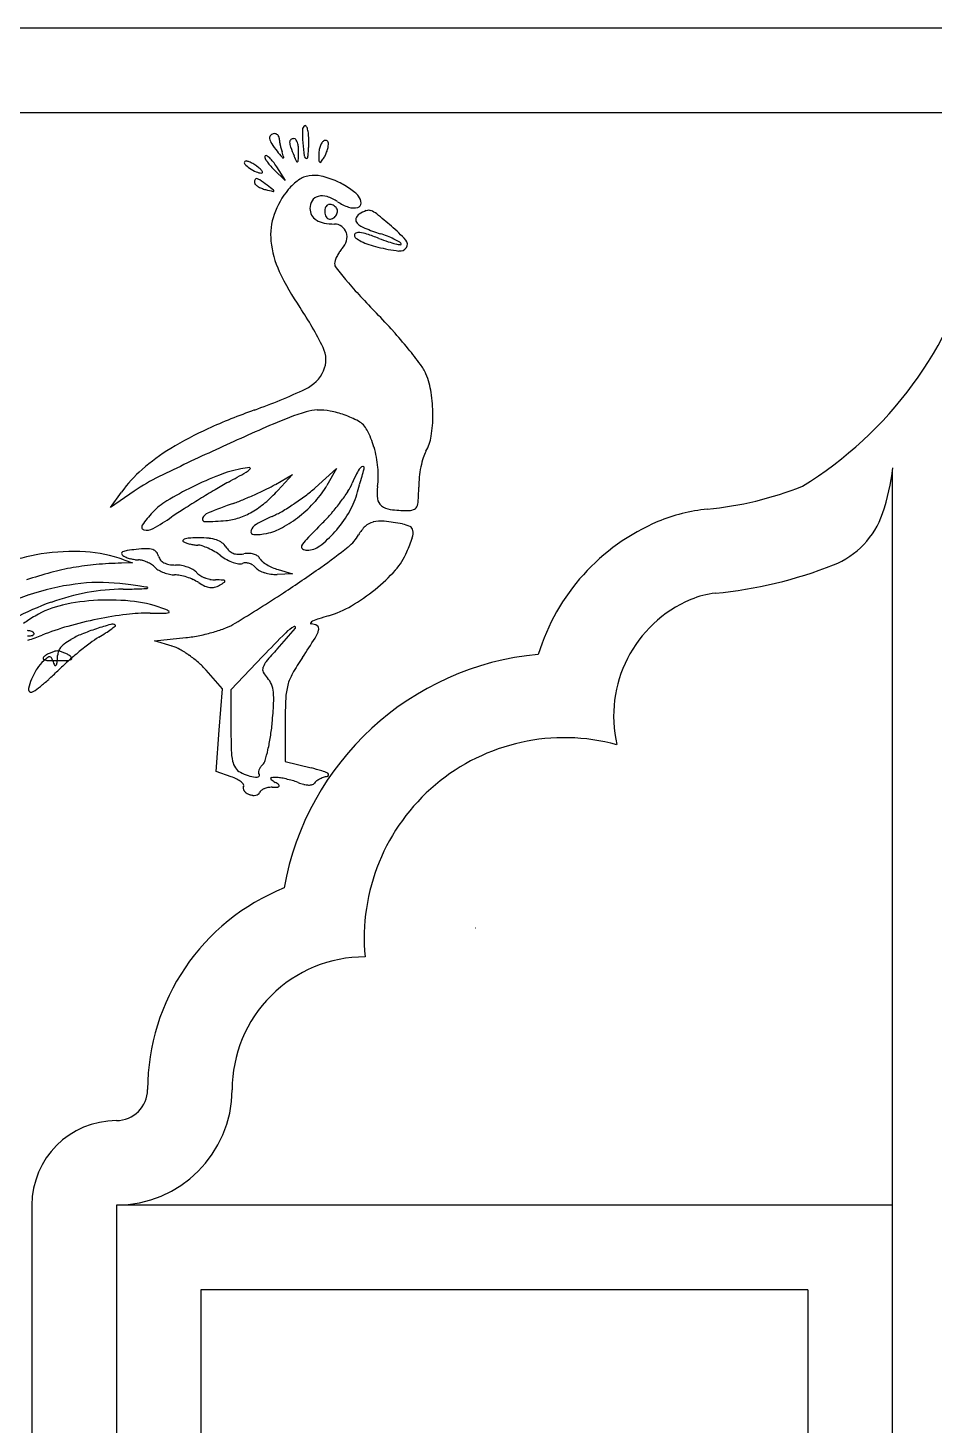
# Model space of a CAD drawing. Header units: millimetres. Extents: x 56222 to 3066687, y -650199 to -121287.
# Drawn here: x 140522.88 to 140533.6, y -185740.97 to -185724.44 of the extents above; entities that cross this region are included whole.
import ezdxf

# ---------------------------------------------------------------- set-up
doc = ezdxf.new("R2010")
doc.units = ezdxf.units.MM
doc.header["$MEASUREMENT"] = 0
doc.layers.add('$TD_AUDIT_GENERATED_(A0BDF17)', color=32, linetype='Continuous', lineweight=30)
doc.layers.add('FURNITURE', color=32, linetype='Continuous', lineweight=9)

msp = doc.modelspace()

# ---------------------------------------------------------------- linework, layer by layer
at = {"layer": '$TD_AUDIT_GENERATED_(A0BDF17)', "linetype": 'Continuous', "lineweight": 25, "ltscale": 2}
for p, q in [((140525.925, -185726.25), (140525.789, -185726.12)), ((140525.822, -185726.088), (140525.925, -185726.25)), ((140526.279, -185729.884), (140526.532, -185729.658)), ((140526.532, -185729.658), (140526.418, -185729.856)), ((140525.807, -185729.845), (140526.011, -185729.726)), ((140526.011, -185729.726), (140525.836, -185729.916)), ((140533.109, -185729.7), (140533.109, -185768.291)), ((140524.136, -185729.924), (140523.854, -185730.118)), ((140523.854, -185730.118), (140523.984, -185729.936)), ((140524.115, -185730.774), (140523.985, -185730.777)), ((140524.012, -185730.736), (140524.115, -185730.774)), ((140525.839, -185730.853), (140526.011, -185730.904)), ((140526.011, -185730.904), (140525.828, -185730.909)), ((140524.375, -185731.697), (140524.747, -185731.656)), ((140524.584, -185731.758), (140524.375, -185731.697)), ((140525.66, -185731.876), (140525.281, -185732.274)), ((140525.18, -185732.264), (140524.986, -185732.042)), ((140525.143, -185732.752), (140525.18, -185732.264)), ((140525.281, -185732.274), (140525.281, -185732.732)), ((140525.923, -185732.66), (140525.923, -185733.124)), ((140525.105, -185733.241), (140525.143, -185732.752)), ((140525.923, -185733.124), (140526.23, -185733.199)), ((140525.285, -185733.303), (140525.105, -185733.241)), ((140522.925, -185738.371), (140522.925, -185769.291)), ((140523.925, -185738.371), (140523.925, -185768.291)), ((140533.109, -185738.371), (140523.925, -185738.371)), ((140523.925, -185739.371), (140523.925, -185746.956)), ((140532.109, -185739.371), (140524.925, -185739.371)), ((140528.017, -185739.371), (140524.925, -185739.371)), ((140524.925, -185739.371), (140524.925, -185746.956)), ((140532.109, -185739.371), (140532.109, -185746.956))]:
    msp.add_line(p, q, dxfattribs=at)
for centre, radius, start, end in [((140525.782, -185725.743), 0.0437, 133.7988, 189.2818), ((140525.794, -185725.755), 0.06, 89.9999, 133.7988), ((140525.794, -185725.758), 0.0631, 69.2792, 89.9999), ((140525.795, -185725.754), 0.0588, 47.4413, 69.2791), ((140525.798, -185725.751), 0.0546, 24.6793, 47.4414), ((140525.803, -185725.749), 0.049, 359.9998, 24.6791), ((140526.184, -185725.649), 0.0566, 121.7173, 179.5438), ((140528.193, -185725.665), 2.066, 179.5438, 183.8707), ((140526.161, -185725.613), 0.0136, 32.5488, 121.7173), ((140526.063, -185725.675), 0.13, 15.3089, 32.549), ((140525.857, -185725.732), 0.344, 5.0844, 15.309), ((140525.326, -185725.779), 0.877, 359.9999, 5.0844), ((140525.908, -185725.723), 0.171, 189.2818, 212.5913), ((140526.561, -185725.305), 0.946, 212.5913, 219.173), ((140526.026, -185725.749), 0.174, 179.9999, 189.1788), ((140526.721, -185725.636), 0.878, 189.1787, 191.9421), ((140526.835, -185725.612), 0.995, 191.9422, 194.6924), ((140526.76, -185725.632), 0.917, 194.6924, 197.6157), ((140526.014, -185725.796), 0.0378, 127.25, 179.9999), ((140526.145, -185725.796), 0.169, 179.9998, 199.9007), ((140527.793, -185725.199), 1.921, 199.9007, 203.2538), ((140526.027, -185725.814), 0.0603, 90, 127.2501), ((140526.027, -185725.78), 0.0269, 34.7898, 89.9999), ((140525.933, -185725.846), 0.142, 18.6791, 34.7898), ((140525.831, -185725.881), 0.25, 6.4586, 18.6792), ((140525.636, -185725.903), 0.446, 358.5359, 6.4586), ((140528.294, -185725.659), 2.167, 183.8707, 187.9696), ((140525.203, -185725.818), 0.999, 353.802, 357.6645), ((140524.246, -185725.779), 1.957, 357.6645, 359.9998), ((140526.63, -185725.945), 0.309, 170.7876, 180.4003), ((140526.61, -185725.941), 0.289, 160.682, 170.7877), ((140526.554, -185725.922), 0.23, 149.6039, 160.682), ((140526.413, -185725.839), 0.0664, 121.7174, 149.6039), ((140526.407, -185725.829), 0.0546, 96.86, 121.7173), ((140526.404, -185725.802), 0.0271, 54.9415, 96.8599), ((140526.006, -185725.758), 0.437, 340.682, 346.7273), ((140526.4, -185725.807), 0.0332, 18.0104, 54.9414), ((140526.272, -185725.821), 0.163, 346.7275, 359.3297), ((140526.353, -185725.822), 0.0827, 359.3297, 18.0106), ((140525.461, -185726.04), 0.0224, 134.9999, 223.9363), ((140525.459, -185726.038), 0.0198, 78.6712, 134.9999), ((140525.716, -185725.794), 0.377, 223.9364, 235.4484), ((140525.422, -185726.222), 0.207, 68.5935, 78.6711), ((140525.385, -185726.316), 0.308, 59.7554, 68.5936), ((140525.276, -185726.503), 0.525, 53.825, 59.7554), ((140525.7, -185725.971), 0.0191, 134.9999, 202.2741), ((140525.924, -185725.88), 0.261, 202.274, 212.2676), ((140525.698, -185725.969), 0.0155, 57.3363, 134.9998), ((140526.05, -185725.8), 0.409, 212.2676, 220.8431), ((140525.586, -185726.143), 0.222, 46.1712, 57.3365), ((140525.467, -185726.267), 0.394, 37.3503, 46.1713), ((140525.126, -185726.527), 0.824, 32.2676, 37.3503), ((140532.11, -185720.784), 8.104, 219.1731, 219.8288), ((140523.36, -185726.711), 2.65, 16.1329, 17.6157), ((140525.903, -185725.961), 0.0207, 219.8286, 263.7596), ((140525.901, -185725.976), 0.00537, 263.7596, 16.1326), ((140527.914, -185725.147), 2.054, 203.2538, 205.3226), ((140526.065, -185726.022), 0.00783, 205.3226, 308.8929), ((140526.056, -185726.01), 0.0229, 308.8931, 357.534), ((140520.515, -185725.772), 5.569, 357.5338, 358.5358), ((140526.18, -185725.955), 0.0327, 187.9697, 269.9999), ((140526.18, -185725.978), 0.00908, 269.9999, 351.3135), ((140524.964, -185725.792), 1.24, 351.3136, 353.802), ((140527.83, -185725.936), 1.509, 180.4003, 182.9961), ((140526.346, -185726.014), 0.023, 182.9962, 234.9416), ((140526.339, -185726.024), 0.0111, 234.9416, 322.2232), ((140525.857, -185725.651), 0.62, 322.2232, 327.1274), ((140526.096, -185725.805), 0.336, 327.1273, 334.7748), ((140525.971, -185725.746), 0.474, 334.7748, 340.682), ((140525.767, -185725.719), 0.468, 235.4484, 246.1771), ((140525.582, -185726.242), 0.016, 77.5083, 159.1446), ((140525.647, -185725.992), 0.169, 246.1772, 269.0677), ((140525.563, -185726.326), 0.102, 54.9487, 77.5083), ((140525.227, -185726.57), 0.607, 49.0018, 53.8249), ((140525.527, -185726.225), 0.151, 35.4383, 49.0018), ((140525.644, -185726.152), 0.00926, 269.0676, 351.2098), ((140525.632, -185726.15), 0.0217, 351.2101, 35.4385), ((140526.325, -185725.562), 0.773, 220.8431, 226.1714), ((140526.255, -185726.484), 0.295, 99.4524, 125.7531), ((140526.255, -185726.484), 0.295, 99.4523, 125.753), ((140526.265, -185726.544), 0.356, 76.0719, 99.4524), ((140526.265, -185726.544), 0.356, 76.0718, 99.4522), ((140526.068, -185727.337), 1.174, 66.4514, 76.0719), ((140526.068, -185727.337), 1.174, 66.4513, 76.0718), ((140525.663, -185726.273), 0.103, 159.1447, 179.9999), ((140525.592, -185726.273), 0.0316, 179.9999, 224.5366), ((140525.692, -185726.173), 0.173, 224.5365, 237.1956), ((140525.738, -185726.103), 0.257, 237.1956, 247.9039), ((140523.537, -185729.213), 3.63, 53.2356, 54.9487), ((140525.785, -185725.987), 0.382, 247.9039, 255.8584), ((140527.62, -185718.704), 7.892, 255.8584, 256.5216), ((140520.057, -185733.872), 9.444, 52.6545, 53.2357), ((140525.782, -185726.372), 0.00766, 256.5216, 340.7277), ((140525.78, -185726.371), 0.00958, 340.7277, 52.6546), ((140526.68, -185726.963), 0.941, 139.9213, 160.6483), ((140526.477, -185726.792), 0.676, 125.7531, 139.9213), ((140526.477, -185726.792), 0.676, 125.753, 139.9211), ((140526.215, -185727.001), 0.807, 60.661, 66.4515), ((140526.215, -185727.001), 0.807, 60.6609, 66.4514), ((140526.091, -185727.222), 1.06, 55.9423, 60.661), ((140526.091, -185727.222), 1.06, 55.9422, 60.6609), ((140526.147, -185727.138), 0.959, 51.1151, 55.9423), ((140526.56, -185726.626), 0.302, 39.6901, 51.115), ((140526.39, -185726.581), 0.174, 147.6733, 180), ((140526.341, -185726.551), 0.117, 104.0214, 147.6732), ((140526.36, -185726.625), 0.194, 72.2423, 104.0214), ((140526.453, -185726.587), 0.0554, 110.4626, 156.3355), ((140526.264, -185726.924), 0.508, 56.7661, 72.2424), ((140526.455, -185726.591), 0.0596, 66.6792, 110.4627), ((140526.418, -185726.677), 0.153, 45, 66.6791), ((140526.86, -185726.015), 0.58, 236.7661, 251.3319), ((140526.77, -185726.517), 0.0524, 284.8217, 1.2169), ((140526.689, -185726.519), 0.133, 1.217, 39.6902), ((140526.483, -185726.894), 0.732, 160.6483, 185.675), ((140526.371, -185726.581), 0.155, 180, 209.6881), ((140526.381, -185726.575), 0.167, 209.6881, 237.7541), ((140526.435, -185726.491), 0.267, 237.7541, 258.9852), ((140526.526, -185726.619), 0.135, 156.3356, 180), ((140526.53, -185726.619), 0.139, 180, 193.9286), ((140526.49, -185726.629), 0.0977, 193.9285, 212.101), ((140526.464, -185726.645), 0.0676, 212.101, 234.35), ((140526.446, -185726.67), 0.036, 234.35, 269.9999), ((140526.446, -185726.614), 0.0921, 270, 301.7431), ((140526.438, -185726.601), 0.108, 301.743, 329.9578), ((140526.484, -185726.61), 0.0584, 1.7196, 45), ((140526.454, -185726.611), 0.0884, 329.9579, 1.7197), ((140526.735, -185726.384), 0.19, 251.3318, 284.8216), ((140526.813, -185726.715), 0.0548, 164.2017, 226.7397), ((140526.851, -185726.726), 0.0942, 122.3019, 164.2017), ((140527.036, -185727.019), 0.441, 110.5543, 122.302), ((140526.91, -185726.682), 0.0805, 69.2198, 110.5543), ((140526.851, -185726.836), 0.246, 50.8101, 69.2199), ((140520.382, -185734.77), 10.483, 49.5748, 50.8101), ((140526.506, -185726.121), 0.643, 258.9852, 270), ((140526.506, -185726.916), 0.152, 54.7434, 90), ((140526.513, -185726.907), 0.14, 17.303, 54.7435), ((140526.483, -185726.916), 0.172, 344.2608, 17.303), ((140526.771, -185726.898), 0.0292, 111.627, 180), ((140526.795, -185726.958), 0.094, 82.8054, 111.627), ((140526.976, -185726.542), 0.293, 226.7396, 247.9911), ((140526.75, -185727.309), 0.448, 71.624, 82.8054), ((140527.832, -185724.425), 2.576, 247.9912, 252.2801), ((140525.769, -185730.262), 3.56, 69.1947, 71.624), ((140526.584, -185728.33), 1.524, 68.8587, 72.2802), ((140525.933, -185728.255), 1.924, 42.5151, 49.5749), ((140526.835, -185726.859), 1.086, 185.675, 205.3933), ((140526.425, -185726.9), 0.232, 317.8553, 344.2608), ((140526.782, -185726.898), 0.0402, 180.0001, 234.6147), ((140527.05, -185726.521), 0.502, 234.6147, 243.2268), ((140527.138, -185726.345), 0.7, 243.2269, 251.2015), ((140527.289, -185725.903), 1.166, 251.2015, 256.6408), ((140527.586, -185724.65), 2.454, 256.6407, 262.5883), ((140528.028, -185724.317), 2.8, 249.1946, 251.587), ((140526.732, -185727.946), 1.112, 64.526, 68.8587), ((140527.472, -185725.987), 1.04, 251.587, 256.5982), ((140526.777, -185727.853), 1.009, 60.5829, 64.5261), ((140527.339, -185726.549), 0.463, 256.5982, 263.8069), ((140527.281, -185726.993), 0.0911, 262.5882, 327.0102), ((140527.24, -185727.032), 0.066, 31.7175, 60.583), ((140527.29, -185727.001), 0.00762, 263.8069, 31.7175), ((140527.297, -185727.004), 0.0724, 327.0102, 42.5151), ((140526.623, -185727.233), 0.115, 161.1064, 180), ((140526.876, -185727.32), 0.383, 153.3754, 161.1065), ((140526.93, -185727.347), 0.443, 145.9902, 153.3753), ((140526.886, -185727.317), 0.39, 137.8554, 145.9903), ((140529.599, -185725.907), 4.656, 301.7345, 345.6259), ((140528.776, -185725.938), 3.235, 205.3932, 214.1323), ((140526.587, -185727.233), 0.0787, 180, 218.8135), ((140532.832, -185722.209), 8.094, 218.8135, 220.2425), ((140530.946, -185723.806), 5.623, 220.2425, 222.7104), ((140533.782, -185721.188), 9.483, 222.7103, 224.379), ((140522.961, -185729.88), 3.791, 25.872, 34.1323), ((140522.238, -185732.484), 6.669, 41.9098, 44.3789), ((140522.921, -185731.871), 5.75, 39.1503, 41.9098), ((140526.079, -185728.368), 0.326, 336.0155, 25.8721), ((140523.377, -185731.499), 5.162, 36.537, 39.1503), ((140525.984, -185728.325), 0.43, 295.0686, 336.0156), ((140527.097, -185728.743), 0.533, 22.6765, 36.537), ((140526.712, -185728.904), 0.951, 8.8748, 22.6765), ((140523.174, -185722.319), 7.061, 289.7467, 295.0685), ((140525.952, -185729.023), 1.719, 0.0177, 8.8748), ((140528.158, -185736.203), 7.691, 109.7467, 114.1756), ((140527.334, -185732.703), 3.895, 107.3546, 113.504), ((140526.311, -185729.43), 0.466, 90.8167, 107.3547), ((140526.315, -185729.763), 0.798, 79.7729, 90.8167), ((140526.282, -185729.949), 0.987, 69.8397, 79.7729), ((140526.168, -185730.26), 1.319, 61.8451, 69.8397), ((140526.05, -185729.023), 1.622, 351.0555, 0.0177), ((140526.573, -185732.671), 3.819, 114.1756, 121.6528), ((140539.387, -185760.419), 34.119, 113.5039, 114.7497), ((140526.672, -185729.317), 0.249, 27.6803, 61.8451), ((140525.917, -185729.713), 1.102, 16.3435, 27.6804), ((140527.134, -185729.193), 0.524, 330.2455, 351.0555), ((140525.978, -185731.706), 2.686, 121.6528, 130.635), ((140541.393, -185764.771), 38.911, 114.7497, 115.8425), ((140525.731, -185729.768), 1.296, 5.5415, 16.3436), ((140528.747, -185729.884), 1.242, 163.3735, 168.5794), ((140527.9, -185729.631), 0.358, 150.2454, 163.3736), ((140525.204, -185730.804), 1.497, 130.635, 144.5467), ((140525.651, -185731.018), 1.38, 100.5936, 111.5334), ((140525.634, -185730.925), 1.286, 95.9198, 100.5935), ((140525.361, -185729.524), 0.202, 299.6211, 316.9475), ((140525.502, -185729.655), 0.00941, 316.9477, 95.9199), ((140527.179, -185729.928), 0.461, 142.3951, 153.2117), ((140526.845, -185729.671), 0.0389, 94.1736, 142.3951), ((140500.709, -185722.447), 27.125, 344.3858, 344.5758), ((140526.843, -185729.647), 0.0152, 360, 94.1735), ((140526.807, -185729.647), 0.052, 344.5759, 360), ((140526.031, -185729.738), 0.994, 352.3606, 5.5415), ((140528.897, -185729.914), 1.396, 168.5794, 173.6497), ((140530.559, -185729.36), 2.573, 341.2187, 353.5646), ((140525.419, -185731.788), 2.263, 115.8425, 124.5287), ((140526.71, -185733.702), 4.266, 111.5333, 116.2515), ((140528.475, -185735.625), 6.643, 119.0348, 120.6012), ((140513.83, -185709.243), 23.532, 299.0347, 299.621), ((140525.002, -185728.463), 1.599, 296.1795, 300.2086), ((140525.472, -185729.312), 1.091, 317.797, 330.0679), ((140526.161, -185729.598), 0.603, 327.0035, 337.3235), ((140528.276, -185730.482), 1.69, 153.2115, 157.3236), ((140508.715, -185724.601), 18.835, 343.4603, 343.8258), ((140516.573, -185726.88), 10.653, 343.8258, 344.3859), ((140528.638, -185729.885), 1.134, 173.6498, 179.5726), ((140526.735, -185733.753), 4.323, 116.2515, 120.7823), ((140531.705, -185741.089), 12.989, 121.5446, 122.4893), ((140531.754, -185741.168), 13.083, 120.6013, 121.5446), ((140524.311, -185727.287), 2.956, 289.7559, 292.3911), ((140523.675, -185725.744), 4.624, 292.3911, 294.2754), ((140523.781, -185725.98), 4.366, 294.2755, 296.1795), ((140524.583, -185728.762), 1.704, 310.2595, 317.3564), ((140524.385, -185727.614), 2.958, 303.6628, 306.9454), ((140525.086, -185728.546), 1.792, 306.9455, 311.7237), ((140524.758, -185728.687), 2.276, 323.1589, 327.0036), ((140525.838, -185729.686), 0.973, 329.005, 343.4603), ((140527.572, -185729.945), 0.561, 172.3606, 187.0412), ((140527.142, -185729.998), 0.127, 187.0412, 231.2805), ((140524.148, -185729.852), 3.356, 356.8198, 359.5726), ((140530.515, -185725.97), 4.187, 275.5415, 291.4704), ((140525.29, -185731.057), 1.286, 136.7882, 145.457), ((140524.925, -185730.714), 0.786, 120.7824, 136.7881), ((140528.042, -185735.337), 6.17, 122.4894, 124.1378), ((140525.052, -185730.291), 0.116, 111.6884, 156.6336), ((140528.529, -185739.031), 9.523, 109.7559, 111.6883), ((140525.106, -185729.436), 0.848, 288.6772, 300.0959), ((140525.002, -185729.257), 1.055, 300.0959, 310.2595), ((140525.304, -185729.169), 1.152, 293.862, 300.3483), ((140524.456, -185727.721), 2.83, 300.3482, 303.6629), ((140525.112, -185728.985), 1.577, 308.4884, 317.7971), ((140524.892, -185728.826), 2.085, 315.0001, 319.3859), ((140524.54, -185728.524), 2.548, 319.3859, 323.159), ((140525.417, -185729.433), 1.464, 318.363, 329.005), ((140527.191, -185729.936), 0.206, 231.2805, 263.1754), ((140527.381, -185728.354), 1.8, 263.1754, 269.6523), ((140527.371, -185729.927), 0.227, 269.6523, 288.0076), ((140527.421, -185730.08), 0.0655, 288.0076, 334.2412), ((140527.312, -185730.028), 0.187, 334.2413, 356.8197), ((140531.112, -185732.128), 2, 95.5415, 112.8665), ((140532.048, -185729.866), 1, 291.4704, 341.2187), ((140524.26, -185730.348), 0.0356, 145.457, 256.7055), ((140522.719, -185727.486), 3.315, 299.6476, 304.1379), ((140524.972, -185730.256), 0.0292, 156.6337, 271.2589), ((140524.887, -185726.369), 3.917, 271.2588, 274.9084), ((140525.166, -185729.613), 0.661, 274.9084, 288.6772), ((140525.649, -185730.437), 0.138, 119.6597, 161.8752), ((140526.615, -185732.133), 2.089, 113.8621, 119.6597), ((140525.577, -185729.789), 0.647, 281.3099, 298.9257), ((140525.181, -185729.072), 1.466, 298.9257, 308.4885), ((140537.674, -185741.608), 15.992, 135, 135.9773), ((140527.179, -185730.664), 0.447, 133.698, 150.3646), ((140527.013, -185730.49), 0.206, 104.0073, 133.6981), ((140527.055, -185730.656), 0.378, 83.9372, 104.0073), ((140526.82, -185732.863), 2.597, 79.0978, 83.9372), ((140527.248, -185730.642), 0.335, 62.9885, 79.0978), ((140527.371, -185730.401), 0.0654, 8.9663, 62.9885), ((140531.305, -185732.583), 2.494, 112.8665, 163.0265), ((140524.286, -185730.239), 0.148, 256.7055, 299.6476), ((140524.722, -185730.51), 0.0101, 131.3262, 237.529), ((140524.757, -185730.551), 0.0639, 103.0663, 131.326), ((140524.811, -185730.371), 0.176, 237.5288, 249.6698), ((140524.834, -185730.883), 0.405, 93.6331, 103.0662), ((140524.901, -185731.937), 1.461, 89.9999, 93.6331), ((140524.901, -185731.746), 1.27, 84.4929, 90), ((140524.985, -185730.874), 0.393, 71.3114, 84.4929), ((140525.037, -185730.72), 0.231, 53.3395, 71.3113), ((140525.551, -185730.405), 0.0337, 161.8752, 269.8047), ((140525.553, -185729.669), 0.77, 269.8046, 281.31), ((140526.442, -185730.753), 0.372, 135.9773, 150.6365), ((140525.552, -185729.554), 1.283, 307.4447, 318.363), ((140526.374, -185730.205), 0.48, 308.2651, 330.3645), ((140524.581, -185729.479), 3.016, 337.3235, 340.7574), ((140527.27, -185730.417), 0.167, 340.7574, 8.9663), ((140523.365, -185732.846), 2.203, 98.6019, 110.8182), ((140523.417, -185733.187), 2.548, 86.8213, 98.6019), ((140523.47, -185732.228), 1.588, 70.0328, 86.8213), ((140524.008, -185730.661), 0.0204, 114.9968, 186.0904), ((140524.019, -185730.66), 0.0315, 186.0905, 237.6468), ((140524.084, -185730.825), 0.201, 98.5234, 114.9968), ((140524.125, -185730.493), 0.229, 237.6468, 248.4207), ((140524.347, -185732.578), 1.973, 95.4475, 98.5234), ((140524.322, -185732.316), 1.711, 91.3041, 95.4475), ((140524.288, -185730.834), 0.228, 73.006, 91.3042), ((140524.328, -185730.704), 0.0922, 40.4208, 73.006), ((140524.302, -185730.726), 0.126, 14.655, 40.4207), ((140524.905, -185730.116), 0.448, 249.6699, 255.7123), ((140524.913, -185730.083), 0.481, 255.7122, 261.6323), ((140524.891, -185730.234), 0.329, 261.6322, 269.51), ((140524.887, -185730.728), 0.166, 71.3166, 89.5101), ((140524.704, -185731.271), 0.738, 65.3157, 71.3166), ((140524.651, -185731.386), 0.865, 59.5117, 65.3157), ((140524.669, -185731.356), 0.83, 53.5233, 59.5117), ((140525.523, -185730.2), 0.608, 233.5233, 241.4675), ((140525.066, -185730.681), 0.183, 31.9852, 53.3395), ((140525.402, -185730.471), 0.213, 211.9852, 228.2479), ((140525.363, -185730.516), 0.154, 228.248, 249.0243), ((140525.369, -185730.498), 0.173, 249.0243, 268.4349), ((140525.373, -185730.356), 0.315, 268.435, 280.8222), ((140525.491, -185730.971), 0.311, 89.4231, 100.8222), ((140525.492, -185730.866), 0.206, 73.9236, 89.423), ((140525.507, -185730.815), 0.153, 55.7145, 73.9236), ((140525.541, -185730.765), 0.0928, 29.2326, 55.7145), ((140526.141, -185730.583), 0.0266, 150.6365, 238.7031), ((140526.184, -185730.512), 0.11, 238.703, 270), ((140526.184, -185730.379), 0.243, 270, 307.4448), ((140521.295, -185723.767), 8.68, 305.582, 308.2651), ((140526.642, -185730.34), 0.782, 318.4206, 337.3235), ((140523.956, -185733.888), 3.107, 100.0307, 105.0493), ((140523.955, -185733.88), 3.098, 95.0047, 100.0308), ((140524.091, -185735.427), 4.652, 91.298, 95.0047), ((140524.221, -185730.251), 0.49, 248.4207, 254.5286), ((140524.225, -185730.235), 0.505, 254.5286, 260.5793), ((140524.191, -185730.438), 0.3, 260.5792, 269.5183), ((140524.187, -185730.918), 0.18, 74.3149, 89.5183), ((140524.136, -185731.103), 0.372, 65.4765, 74.3149), ((140524.127, -185731.12), 0.391, 56.8029, 65.4764), ((140524.2, -185731.01), 0.259, 45.0001, 56.8029), ((140524.53, -185730.68), 0.208, 225, 240.3216), ((140524.54, -185730.664), 0.119, 194.655, 219.2992), ((140524.546, -185730.659), 0.128, 219.2993, 242.7206), ((140524.578, -185730.597), 0.196, 242.7205, 260.908), ((140524.625, -185730.301), 0.497, 260.908, 270), ((140524.625, -185731.199), 0.401, 79.6899, 90.0001), ((140524.614, -185731.259), 0.462, 70.4153, 79.6899), ((140524.635, -185731.199), 0.399, 60.6123, 70.4153), ((140524.76, -185730.977), 0.145, 39.6902, 60.6122), ((140525.48, -185730.279), 0.518, 241.4675, 250.4288), ((140525.441, -185730.389), 0.401, 250.4287, 260.2178), ((140525.387, -185730.7), 0.0856, 260.2178, 290.9937), ((140525.454, -185730.872), 0.0994, 88.2173, 110.9936), ((140525.452, -185730.932), 0.159, 72.197, 88.2173), ((140525.447, -185730.946), 0.174, 56.8609, 72.1969), ((140525.461, -185730.926), 0.149, 39.6902, 56.861), ((140525.674, -185730.748), 0.128, 219.6902, 242.7021), ((140525.728, -185730.66), 0.122, 209.2326, 230.7908), ((140525.958, -185730.378), 0.486, 230.7907, 238.5264), ((140526.007, -185730.298), 0.58, 238.5263, 245.8714), ((140526.001, -185730.312), 0.564, 245.8713, 253.3657), ((140519.839, -185721.732), 11.182, 302.842, 305.582), ((140530.515, -185725.97), 5.187, 275.5415, 291.4704), ((140524.371, -185735.429), 4.703, 105.0492, 108.7278), ((140523.728, -185733.223), 2.218, 83.8435, 97.5054), ((140523.113, -185738.927), 7.955, 82.898, 83.8434), ((140524.638, -185730.49), 0.426, 240.3216, 249.2719), ((140524.646, -185730.469), 0.448, 249.2719, 258.0554), ((140524.615, -185730.617), 0.297, 258.0553, 270), ((140524.615, -185731.24), 0.325, 78.4205, 90), ((140524.535, -185731.629), 0.723, 72.044, 78.4205), ((140524.525, -185731.66), 0.755, 65.7513, 72.044), ((140524.642, -185731.399), 0.469, 56.7662, 65.7513), ((140524.993, -185730.785), 0.157, 219.6901, 238.5366), ((140525.232, -185730.499), 0.607, 236.7662, 244.6582), ((140525.105, -185730.601), 0.373, 238.5365, 248.4359), ((140525.12, -185730.562), 0.414, 248.4359, 257.9335), ((140525.101, -185730.65), 0.325, 257.9335, 269.3369), ((140525.057, -185734.501), 3.527, 87.8553, 89.3369), ((140524.483, -185729.898), 1.318, 300.1895, 303.207), ((140525.188, -185731.001), 0.0245, 37.3408, 87.8553), ((140525.199, -185730.993), 0.0102, 303.207, 37.3408), ((140525.797, -185730.51), 0.397, 242.7021, 252.6021), ((140525.82, -185730.437), 0.473, 252.6021, 261.8684), ((140525.816, -185730.465), 0.445, 261.8685, 271.5743), ((140525.691, -185729.496), 2.054, 309.2245, 318.4205), ((140523.738, -185733.643), 2.631, 108.7879, 120.4933), ((140523.813, -185733.863), 2.863, 97.5055, 108.7878), ((140524.093, -185733.897), 2.819, 100.4804, 109.5067), ((140524.016, -185733.481), 2.397, 90.2864, 100.4804), ((140523.974, -185725.165), 5.919, 270.2864, 271.3493), ((140523.623, -185734.835), 3.831, 81.2651, 82.898), ((140524.038, -185727.877), 3.206, 271.3493, 273.0313), ((140522.691, -185740.899), 9.967, 80.7366, 81.2651), ((140523.797, -185723.313), 7.777, 273.0312, 273.6241), ((140524.287, -185731.062), 0.0132, 273.6241, 325.7302), ((140524.295, -185731.067), 0.00416, 325.7301, 80.7365), ((140525.057, -185730.868), 0.198, 244.6582, 262.8273), ((140525.051, -185730.919), 0.147, 262.8274, 284.6418), ((140525.03, -185730.838), 0.231, 284.6417, 300.1895), ((140510.635, -185707.473), 28.154, 301.4671, 302.842), ((140525.62, -185729.41), 2.164, 300.1629, 309.2245), ((140531.112, -185732.128), 1, 95.5415, 112.8665), ((140524.233, -185734.291), 3.238, 109.5066, 117.9001), ((140523.531, -185732.356), 1.11, 102.7564, 120.6954), ((140523.828, -185733.67), 2.458, 92.8527, 102.7564), ((140523.833, -185733.768), 2.556, 83.0813, 92.8526), ((140523.961, -185732.714), 1.494, 68.4724, 83.0813), ((140524.454, -185731.465), 0.152, 51.4667, 68.4724), ((140524.543, -185731.353), 0.00843, 283.2633, 51.4667), ((140526.084, -185730.208), 1.241, 286.4214, 300.163), ((140531.305, -185732.583), 1.494, 112.8665, 193.1658), ((140523.66, -185732.654), 1.432, 122.6402, 125.711), ((140524.31, -185733.668), 2.636, 120.6954, 122.6402), ((140524.663, -185736.164), 4.822, 101.5058, 105.7865), ((140524.836, -185735.071), 3.701, 105.3274, 108.0704), ((140524.616, -185735.932), 4.585, 97.1631, 101.5059), ((140523.875, -185731.564), 0.0654, 55.7301, 105.3275), ((140523.908, -185731.515), 0.00614, 308.3168, 55.7301), ((140524.295, -185733.38), 2.013, 89.1293, 97.1632), ((140524.463, -185722.344), 9.024, 269.1293, 270.1441), ((140524.485, -185731.108), 0.26, 270.1442, 283.2634), ((140524.962, -185730.881), 0.709, 291.4664, 301.4671), ((140526.231, -185731.487), 0.00704, 142.3222, 267.3609), ((140526.275, -185731.521), 0.0629, 114.9289, 142.3221), ((140526.224, -185731.635), 0.141, 56.8559, 87.3608), ((140526.559, -185732.133), 0.738, 108.6212, 114.9288), ((140527.296, -185734.321), 3.046, 106.4214, 108.6213), ((140522.837, -185731.904), 0.332, 77.0541, 83.8852), ((140522.895, -185731.475), 0.161, 262.777, 274.4349), ((140522.068, -185729.173), 2.642, 287.8509, 291.7086), ((140522.899, -185731.522), 0.114, 274.4349, 288.0529), ((140522.89, -185731.674), 0.0957, 59.8004, 77.0541), ((140522.925, -185731.602), 0.0289, 288.053, 325.7302), ((140522.923, -185731.617), 0.0299, 25.0929, 59.8003), ((140522.937, -185731.61), 0.0145, 325.7301, 25.0928), ((140524.202, -185734.533), 3.127, 105.7865, 111.7087), ((140523.873, -185732.478), 0.934, 112.5094, 121.4327), ((140524.426, -185733.813), 2.378, 108.0704, 112.5093), ((140524.348, -185732.699), 1.222, 121.1312, 126.8601), ((140522.198, -185729.139), 2.937, 301.1312, 302.9942), ((140523.049, -185730.449), 1.375, 302.9943, 306.2801), ((140522.827, -185730.147), 1.75, 306.2801, 308.3168), ((140524.544, -185729.774), 1.894, 276.1791, 281.2329), ((140524.536, -185729.734), 1.934, 281.2329, 286.2077), ((140524.607, -185729.981), 1.677, 286.2077, 291.4663), ((140541.114, -185746.661), 21.387, 135.2337, 136.2685), ((140516.706, -185723.551), 12.293, 317.9041, 319.4339), ((140526.203, -185731.871), 0.385, 116.7484, 135.2337), ((140526.035, -185731.538), 0.012, 319.4338, 116.7485), ((140517.596, -185726.146), 10.286, 326.0422, 327.5667), ((140525.992, -185731.481), 0.338, 327.5667, 345.5773), ((140526.277, -185731.554), 0.0448, 345.5772, 56.856), ((140523.329, -185732.267), 0.466, 111.1938, 116.7399), ((140523.307, -185732.211), 0.407, 105.4729, 111.1937), ((140523.227, -185731.922), 0.107, 90, 105.4729), ((140523.227, -185731.922), 0.107, 74.5271, 90), ((140523.415, -185731.877), 0.185, 161.2787, 177.7154), ((140523.367, -185731.861), 0.134, 140.341, 161.2787), ((140523.147, -185732.211), 0.407, 68.8063, 74.5271), ((140523.448, -185731.929), 0.24, 125.7638, 140.341), ((140523.126, -185732.267), 0.466, 63.2601, 68.8062), ((140524.031, -185732.737), 1.237, 121.4327, 125.7638), ((140526.217, -185735.167), 4.318, 129.2431, 131.5938), ((140525.994, -185734.894), 3.965, 126.8601, 129.2431), ((140524.45, -185732.209), 0.47, 61.0309, 73.5188), ((140524.093, -185732.854), 1.207, 54.8535, 61.0308), ((140529.837, -185735.414), 5.403, 137.9041, 139.9689), ((140523.371, -185732.273), 0.458, 131.6409, 146.9872), ((140523.07, -185731.903), 0.0134, 153.1822, 248.8062), ((140523.117, -185731.927), 0.0654, 122.8725, 153.1823), ((140523.122, -185731.771), 0.156, 248.8063, 267.6755), ((140523.52, -185732.441), 0.683, 126.628, 131.6408), ((140523.302, -185732.214), 0.408, 116.7397, 122.8726), ((140523.138, -185731.927), 0.0431, 88.9938, 126.628), ((140523.227, -185729.17), 2.759, 267.6755, 270), ((140523.139, -185731.906), 0.022, 29.0822, 88.9938), ((140523.005, -185731.981), 0.175, 16.04, 29.0822), ((140523.464, -185731.849), 0.302, 196.04, 206.1816), ((140523.202, -185731.978), 0.0104, 206.1816, 317.9149), ((140523.168, -185731.947), 0.0556, 317.915, 354.0482), ((140521.929, -185731.818), 1.302, 354.0481, 357.7154), ((140523.227, -185729.17), 2.759, 270, 272.3245), ((140525.428, -185734.278), 3.129, 131.5938, 134.5863), ((140523.152, -185732.214), 0.408, 57.1274, 63.2603), ((140523.333, -185731.771), 0.156, 272.3245, 291.1937), ((140523.338, -185731.927), 0.0654, 26.8177, 57.1275), ((140523.384, -185731.903), 0.0134, 291.1938, 26.8178), ((140524.032, -185732.94), 1.313, 48.8319, 54.8535), ((140524.27, -185732.669), 0.952, 41.1688, 48.8319), ((140525.73, -185732.032), 0.0736, 161.3213, 206.5965), ((140525.865, -185732.077), 0.215, 139.9689, 161.3214), ((140529.228, -185735.211), 3.37, 95.2687, 169.8747), ((140528.527, -185733.508), 2.893, 146.0421, 150.4879), ((140523.511, -185732.397), 0.641, 157.114, 167.6895), ((140523.656, -185732.458), 0.798, 146.9873, 157.114), ((140521.859, -185730.744), 1.892, 308.0674, 311.9725), ((140520.961, -185729.746), 3.234, 311.9725, 314.5863), ((140525.942, -185731.926), 0.311, 206.5966, 222.1448), ((140525.52, -185732.309), 0.26, 22.4547, 42.1447), ((140526.516, -185732.369), 0.582, 150.4878, 165.0815), ((140522.92, -185732.268), 0.0354, 167.6894, 253.9045), ((140522.92, -185732.266), 0.0369, 253.9045, 305.2924), ((140521.691, -185730.53), 2.164, 305.2923, 308.0674), ((140525.45, -185732.338), 0.336, 6.2039, 22.4548), ((140524.966, -185732.39), 0.822, 356.8161, 6.2039), ((140526.672, -185732.411), 0.743, 165.0815, 177.4392), ((140519.635, -185732.094), 6.161, 354.6902, 356.8161), ((140532.232, -185732.66), 6.309, 177.4392, 179.9999), ((140522.956, -185732.402), 2.826, 351.2717, 354.6901), ((140533.622, -185732.732), 8.341, 180, 181.755), ((140523.69, -185732.515), 2.083, 346.9745, 351.2716), ((140526.006, -185732.965), 0.722, 181.755, 192.2994), ((140523.884, -185732.56), 1.884, 343.0466, 346.9744), ((140529.228, -185735.211), 2.37, 74.8093, 185.4007), ((140525.518, -185733.071), 0.223, 192.2994, 214.4177), ((140525.815, -185733.323), 0.227, 135.0001, 145.4449), ((140525.564, -185733.072), 0.128, 315, 343.0466), ((140525.093, -185733.853), 0.582, 63.6849, 70.7813), ((140525.472, -185733.103), 0.167, 214.4177, 241.8451), ((140525.226, -185733.584), 0.282, 51.4914, 63.6848), ((140525.677, -185732.72), 0.601, 241.845, 251.2733), ((140525.617, -185732.896), 0.415, 251.2734, 263.7177), ((140525.579, -185733.249), 0.0606, 263.7177, 303.2712), ((140525.691, -185733.255), 0.0847, 160.4396, 179.9958), ((140525.634, -185733.255), 0.0276, 179.9959, 225), ((140525.743, -185733.273), 0.14, 145.445, 160.4396), ((140525.603, -185733.286), 0.0161, 303.2711, 44.9999), ((140525.765, -185733.325), 0.0135, 169.3651, 234.8069), ((140525.762, -185733.324), 0.0109, 93.2975, 169.3652), ((140525.828, -185734.458), 1.146, 90.5207, 93.2973), ((140525.82, -185733.595), 0.283, 80.6147, 90.5207), ((140525.69, -185734.381), 1.08, 76.9546, 80.6148), ((140525.661, -185734.507), 1.209, 73.3588, 76.9546), ((140525.473, -185736.263), 3.156, 73.7148, 76.1115), ((140526.469, -185733.605), 0.306, 117.4259, 125.6084), ((140526.496, -185733.658), 0.366, 109.6895, 117.4261), ((140526.253, -185733.592), 0.373, 62.1738, 73.7149), ((140526.493, -185733.648), 0.356, 101.7856, 109.6895), ((140526.416, -185733.278), 0.0217, 281.7856, 348.8413), ((140526.418, -185733.279), 0.0192, 348.8413, 62.174), ((140525.316, -185733.472), 0.139, 33.8987, 51.4914), ((140525.461, -185733.438), 0.0343, 148.2827, 189.2347), ((140525.486, -185733.434), 0.0602, 189.2345, 216.1354), ((140525.412, -185733.408), 0.0233, 328.2825, 33.8987), ((140525.519, -185733.409), 0.102, 216.1355, 236.0589), ((140525.564, -185733.344), 0.181, 236.0589, 249.0064), ((140525.582, -185733.477), 0.04, 303.884, 341.565), ((140525.667, -185733.505), 0.0494, 127.1874, 161.565), ((140525.736, -185733.596), 0.163, 113.0628, 127.1873), ((140525.76, -185733.651), 0.223, 100.8298, 113.0628), ((140525.77, -185733.703), 0.276, 90.405, 100.8297), ((140526.604, -185732.135), 1.47, 234.8068, 237.1275), ((140525.757, -185731.933), 1.494, 270.4049, 273.0044), ((140525.456, -185733.911), 0.645, 52.3855, 57.1275), ((140525.834, -185733.402), 0.0222, 273.0044, 325.9007), ((140525.843, -185733.409), 0.0111, 325.9006, 52.3853), ((140525.723, -185734.297), 0.991, 69.1832, 73.3589), ((140526.287, -185732.816), 0.594, 249.1832, 256.0022), ((140526.21, -185733.122), 0.279, 256.0023, 268.0014), ((140526.206, -185733.243), 0.158, 268.0015, 284.0492), ((140526.235, -185733.356), 0.041, 284.0493, 327.7254), ((140526.337, -185733.421), 0.0804, 125.6085, 147.7254), ((140525.562, -185733.347), 0.177, 249.0064, 262.4198), ((140525.554, -185733.407), 0.117, 262.42, 280.7705), ((140525.562, -185733.446), 0.0769, 280.7705, 303.884), ((140526.867, -185737.006), 2.572, 111.8271, 179.9327), ((140528.178, -185735.097), 0.00175, 68.7178, 130.0877), ((140526.867, -185737.006), 1.572, 89.9334, 180), ((140523.925, -185737), 0.37, 270, 359.5668), ((140523.925, -185737), 1.37, 270, 359.7567), ((140523.925, -185738.371), 1, 90, 180)]:
    msp.add_arc(centre, radius, start, end, dxfattribs=at)
at = {"layer": 'FURNITURE', "lineweight": 30}
for p, q in [((140515.608, -185724.445), (140552.609, -185724.445)), ((140516.608, -185725.445), (140551.609, -185725.445))]:
    msp.add_line(p, q, dxfattribs=at)
msp.add_lwpolyline([(140515.608, -185724.445), (140552.609, -185724.445)], dxfattribs=at)

doc.saveas('drawing.dxf')
